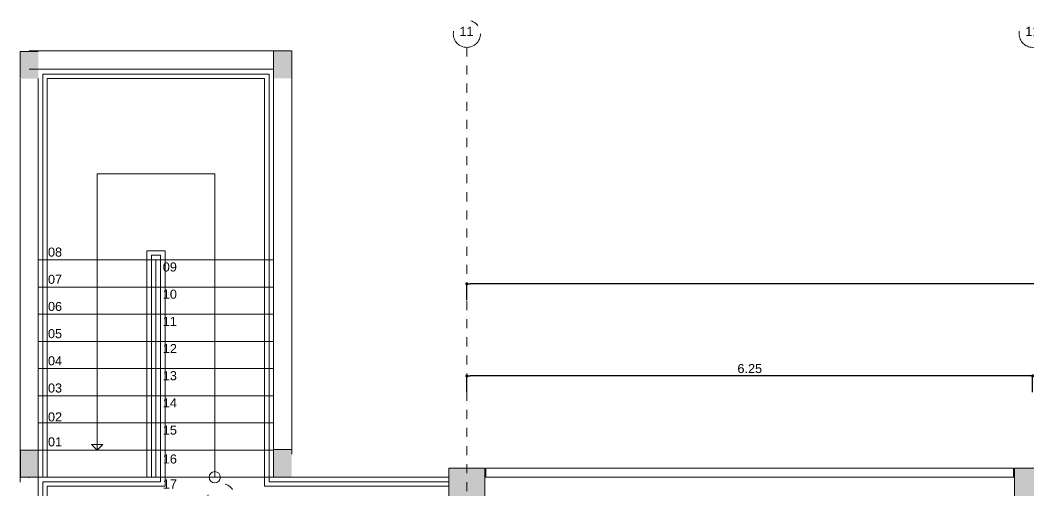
# Model space of a CAD drawing. Header units: millimetres. Extents: x 173 to 410, y -14 to 183.
# Drawn here: x 229.5 to 240.64, y 140.24 to 145.43 of the extents above; entities that cross this region are included whole.
import ezdxf

# ---------------------------------------------------------------- set-up
doc = ezdxf.new("R2010")
doc.units = ezdxf.units.MM
for name, pattern in [('DASHDOT', [1, 0.5, -0.25, 0, -0.25]), ('XKITLINE00', [0]), ('XKITLINE02', [4, 2, -2])]:
    doc.linetypes.add(name, pattern=pattern)
doc.layers.get('0').update_dxf_attribs({"color": 4})
for name, color, linetype, lineweight in [('ARQ Anotações', 2, 'Continuous', 5), ('ARQ Eixos', 8, 'DASHDOT', 5), ('ARQ Equipamento', 4, 'Continuous', 18), ('ARQ Estrutura', 7, 'Continuous', 50), ('ARQ Visto', 152, 'Continuous', 13)]:
    doc.layers.add(name, color=color, linetype=linetype, lineweight=lineweight)
doc.layers.add('LAJE VISTA', color=143, linetype='Continuous')
doc.layers.add('VIGA', color=2, linetype='Continuous')
doc.styles.get("Standard").update_dxf_attribs({"font": 'arial.ttf'})
doc.dimstyles.new('Executivo 1-50', dxfattribs={"dimtxt": 0.1, "dimasz": 0.035, "dimexe": 0, "dimexo": 0.0625, "dimgap": 0.03, "dimtad": 1, "dimzin": 0, "dimdsep": 46, "dimtxsty": 'Standard', "dimblk": 'DOT', "dimcen": 0.09, "dimclrd": 8, "dimclre": 8, "dimadec": 0, "dimazin": 0, "dimtfac": 1, "dimtix": 1, "dimtmove": 2, "dimatfit": 3, "dimldrblk": 'DOT', "dimfxl": 0.18, "dimfxlon": 1, "dimtolj": 1, "dimtzin": 0, "dimarcsym": 0})

# ---------------------------------------------------------------- blocks, each defined once
blk = doc.blocks.new('_DOT')
at = {"color": 0, "linetype": 'ByBlock', "lineweight": -2}
blk.add_line((-0.5, 0), (-1, 0), dxfattribs=at)
at = {"color": 0, "linetype": 'ByBlock', "const_width": 0.5}
blk.add_lwpolyline([(-0.25, 0, 1), (0.25, 0, 1)], format="xyb", close=True, dxfattribs=at)
blk = doc.blocks.new('*D33')
at = {"layer": 'ARQ Anotações', "color": 8, "lineweight": -2, "transparency": 16777216}
for p, q in [((234.434, 141.323), (234.434, 141.503)), ((240.649, 141.503), (234.469, 141.503)), ((240.684, 141.323), (240.684, 141.503))]:
    blk.add_line(p, q, dxfattribs=at)
at = {"layer": 'Defpoints', "color": 0, "transparency": 16777216}
for p in [(234.434, 141.503), (234.434, 140.485), (240.684, 140.485)]:
    blk.add_point(p, dxfattribs=at)
at = {"layer": 'ARQ Anotações', "color": 8, "lineweight": -2, "transparency": 16777216, "xscale": 0.035, "yscale": 0.035, "zscale": 0.035, "rotation": 180}
blk.add_blockref('_DOT', (234.434, 141.503), dxfattribs=at)
at = {"layer": 'ARQ Anotações', "color": 8, "lineweight": -2, "transparency": 16777216, "xscale": 0.035, "yscale": 0.035, "zscale": 0.035}
blk.add_blockref('_DOT', (240.684, 141.503), dxfattribs=at)
at = {"layer": 'ARQ Anotações', "color": 0, "transparency": 16777216, "insert": (237.559, 141.584), "char_height": 0.1, "attachment_point": 5}
blk.add_mtext('\\A1;6.25', dxfattribs=at)
blk = doc.blocks.new('*D42')
at = {"layer": 'ARQ Anotações', "color": 8, "lineweight": -2, "transparency": 16777216}
for p, q in [((234.434, 142.34), (234.434, 142.52)), ((290.649, 142.52), (234.469, 142.52)), ((290.684, 142.34), (290.684, 142.52))]:
    blk.add_line(p, q, dxfattribs=at)
at = {"layer": 'Defpoints', "color": 0, "transparency": 16777216}
for p in [(234.434, 142.52), (234.434, 140.485), (290.684, 140.485)]:
    blk.add_point(p, dxfattribs=at)
at = {"layer": 'ARQ Anotações', "color": 8, "lineweight": -2, "transparency": 16777216, "xscale": 0.035, "yscale": 0.035, "zscale": 0.035, "rotation": 180}
blk.add_blockref('_DOT', (234.434, 142.52), dxfattribs=at)
at = {"layer": 'ARQ Anotações', "color": 8, "lineweight": -2, "transparency": 16777216, "xscale": 0.035, "yscale": 0.035, "zscale": 0.035}
blk.add_blockref('_DOT', (290.684, 142.52), dxfattribs=at)
at = {"layer": 'ARQ Anotações', "color": 0, "transparency": 16777216, "insert": (262.559, 142.602), "char_height": 0.1, "attachment_point": 5}
blk.add_mtext('\\A1;56.25', dxfattribs=at)

msp = doc.modelspace()

# ---------------------------------------------------------------- hatches: boundary and pattern name
at = {"layer": 'ARQ Estrutura'}
for points in [[(229.6993, 145.0847), (229.4993, 145.0847), (229.4993, 144.7847), (229.6993, 144.7847)], [(232.4993, 145.0897), (232.2993, 145.0897), (232.2993, 144.7897), (232.4993, 144.7897)], [(229.7036, 140.6847), (229.5036, 140.6847), (229.5036, 140.3847), (229.7036, 140.3847)], [(232.4993, 140.6897), (232.2993, 140.6897), (232.2993, 140.3897), (232.4993, 140.3897)], [(234.2337, 140.4847), (234.6337, 140.4847), (234.6337, 139.8847), (234.2337, 139.8847)], [(240.4837, 140.4847), (240.8837, 140.4847), (240.8837, 139.8847), (240.4837, 139.8847)]]:
    msp.add_hatch(color=256, dxfattribs=at).paths.add_polyline_path(points, flags=17)

# ---------------------------------------------------------------- linework, layer by layer
at = {"layer": 'ARQ Anotações'}
for p, q in [((230.3493, 140.6847), (230.3493, 143.7347)), ((231.6493, 143.7347), (230.3493, 143.7347)), ((231.6493, 140.3847), (231.6493, 143.7347))]:
    msp.add_line(p, q, dxfattribs=at)
msp.add_lwpolyline([(230.2872, 140.7468), (230.4113, 140.7468), (230.3493, 140.6847), (230.2872, 140.7468)], dxfattribs=at)
msp.add_circle((231.6493, 140.3847), 0.0621, dxfattribs=at)
at = {"layer": 'ARQ Eixos', "linetype": 'DASHDOT', "ltscale": 0.1}
msp.add_line((234.4337, 145.1297), (234.4337, 121.9738), dxfattribs=at)
at = {"layer": 'ARQ Eixos'}
for centre in [(234.4337, 145.2797), (240.6837, 145.2797), (231.722, 140.164), (231.722, 140.164)]:
    msp.add_circle(centre, 0.15, dxfattribs=at)
at = {"layer": 'ARQ Equipamento'}
for p, q in [((229.7493, 140.3847), (229.7493, 144.8347)), ((232.2493, 144.8347), (229.7493, 144.8347)), ((229.7993, 140.3847), (229.7993, 144.7847)), ((232.1993, 144.7847), (229.7993, 144.7847)), ((232.1993, 140.2847), (232.1993, 144.7847)), ((232.2493, 140.3347), (232.2493, 144.8347)), ((230.8993, 140.3847), (230.8993, 142.8847)), ((230.8993, 142.8847), (231.0993, 142.8847)), ((231.0993, 140.2847), (231.0993, 142.8847)), ((230.9493, 140.3847), (230.9493, 142.8347)), ((230.9493, 142.8347), (231.0493, 142.8347)), ((231.0493, 140.3347), (231.0493, 142.8347)), ((229.7493, 138.6347), (229.7493, 140.3347)), ((231.0493, 140.3347), (229.7493, 140.3347)), ((229.7993, 138.6847), (229.7993, 140.2847)), ((231.0993, 140.2847), (229.7993, 140.2847)), ((234.2337, 140.2847), (232.1993, 140.2847)), ((234.2337, 140.3347), (232.2493, 140.3347))]:
    msp.add_line(p, q, dxfattribs=at)
at = {"layer": 'ARQ Estrutura', "lineweight": 0}
for p, q in [((229.4993, 144.7847), (229.4993, 145.0847)), ((229.4993, 145.0847), (229.6993, 145.0847)), ((232.2993, 144.7897), (232.2993, 145.0897)), ((232.2993, 145.0897), (232.4993, 145.0897)), ((229.5036, 140.3847), (229.5036, 140.6847)), ((229.5036, 140.6847), (229.7036, 140.6847)), ((232.2993, 140.6897), (232.4993, 140.6897)), ((234.2337, 140.4847), (234.2337, 139.8847)), ((234.6337, 140.4847), (234.2337, 140.4847)), ((234.6337, 139.8847), (234.6337, 140.4847)), ((240.4837, 140.4847), (240.4837, 139.8847)), ((240.8837, 140.4847), (240.4837, 140.4847)), ((229.7036, 140.3847), (229.5036, 140.3847)), ((229.5036, 140.3797), (229.5036, 140.3847)), ((234.6337, 140.3847), (234.6437, 140.3847)), ((240.4737, 140.3847), (240.4837, 140.3847))]:
    msp.add_line(p, q, dxfattribs=at)
at = {"layer": 'ARQ Visto'}
for p, q in [((232.2993, 145.0897), (229.5993, 145.0897)), ((232.4993, 140.6397), (232.4993, 145.0897)), ((232.2993, 144.8897), (229.5993, 144.8897)), ((229.4993, 140.3297), (229.4993, 144.7797)), ((229.6993, 138.5847), (229.6993, 144.7847)), ((232.2993, 140.3847), (232.2993, 144.7847)), ((230.9993, 142.7847), (229.6993, 142.7847)), ((230.9993, 140.3847), (230.9993, 142.7847)), ((230.9993, 142.7847), (232.2993, 142.7847)), ((230.9993, 142.4847), (229.6993, 142.4847)), ((230.9993, 142.4847), (232.2993, 142.4847)), ((230.9993, 142.1847), (229.6993, 142.1847)), ((230.9993, 142.1847), (232.2993, 142.1847)), ((230.9993, 141.8847), (229.6993, 141.8847)), ((230.9993, 141.8847), (232.2993, 141.8847)), ((230.9993, 141.5847), (229.6993, 141.5847)), ((230.9993, 141.5847), (232.2993, 141.5847)), ((230.9993, 141.2847), (229.6993, 141.2847)), ((230.9993, 141.2847), (232.2993, 141.2847)), ((230.9993, 140.9847), (229.6993, 140.9847)), ((230.9993, 140.9847), (232.2993, 140.9847)), ((230.9993, 140.6847), (229.6993, 140.6847)), ((230.9993, 140.6847), (232.2993, 140.6847)), ((230.9993, 140.3847), (229.6493, 140.3847)), ((230.9993, 140.3847), (232.2993, 140.3847)), ((234.2337, 140.3847), (232.2993, 140.3847))]:
    msp.add_line(p, q, dxfattribs=at)
at = {"layer": 'LAJE VISTA', "linetype": 'XKITLINE00', "lineweight": 0}
msp.add_line((229.5936, 140.3797), (229.5936, 140.3847), dxfattribs=at)
at = {"layer": 'VIGA', "color": 4, "linetype": 'XKITLINE00', "lineweight": 0}
for p, q in [((234.6437, 140.3847), (234.6437, 140.4847)), ((234.6437, 140.4847), (240.4737, 140.4847)), ((240.4737, 140.3847), (240.4737, 140.4847)), ((234.6437, 140.3847), (240.4737, 140.3847))]:
    msp.add_line(p, q, dxfattribs=at)
at = {"layer": 'VIGA', "color": 1, "linetype": 'XKITLINE02', "lineweight": 0}
msp.add_line((240.4737, 140.3847), (234.6437, 140.3847), dxfattribs=at)

# ---------------------------------------------------------------- texts
at = {"layer": 'ARQ Anotações', "char_height": 0.1, "attachment_point": 5}
for s, insert in [('{11}', (234.4296, 145.3067)), ('{11}', (240.6796, 145.3067)), ('\\pxql;08', (229.8843, 142.8693)), ('\\pxql;09', (231.1529, 142.7051)), ('\\pxql;07', (229.8843, 142.5693)), ('\\pxql;10', (231.1529, 142.405)), ('\\pxql;06', (229.8843, 142.2693)), ('\\pxql;11', (231.1529, 142.105)), ('\\pxql;05', (229.8843, 141.9693)), ('\\pxql;12', (231.1529, 141.805)), ('\\pxql;04', (229.8843, 141.6693)), ('\\pxql;13', (231.1529, 141.505)), ('\\pxql;03', (229.8843, 141.3693)), ('\\pxql;14', (231.1529, 141.205)), ('\\pxql;02', (229.8843, 141.0504)), ('\\pxql;15', (231.1529, 140.905)), ('\\pxql;01', (229.8843, 140.775)), ('\\pxql;16', (231.1529, 140.5861)), ('\\pxql;17', (231.1529, 140.3106))]:
    msp.add_mtext(s, dxfattribs=dict(at, insert=insert))

# ---------------------------------------------------------------- dimensions: what is measured, and where the dimension line sits
at = {"layer": 'ARQ Anotações'}
for base, p1, picture, middle in [((234.4337, 142.5204), (290.6837, 140.4847), '*D42', (262.5587, 142.6015)), ((234.4337, 141.5026), (240.6837, 140.4847), '*D33', (237.5587, 141.5836))]:
    dim = msp.add_linear_dim(base=base, p1=p1, p2=(234.4337, 140.4847), dimstyle='Executivo 1-50', dxfattribs=at)
    dim.commit()
    dim.dimension.update_dxf_attribs({"geometry": picture, "text_midpoint": middle})

doc.saveas('drawing.dxf')
